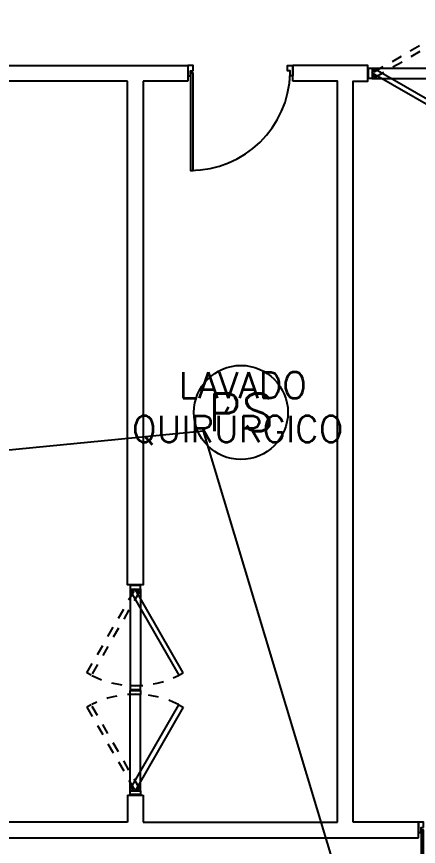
# Model space of a CAD drawing. Header units: metres. Extents: x -39 to 21688, y -24 to 9022.
# Drawn here: x 309.41 to 313.24, y 4.07 to 11.96 of the extents above; entities that cross this region are included whole.
import ezdxf
from ezdxf.enums import TextEntityAlignment as Align

# ---------------------------------------------------------------- set-up
doc = ezdxf.new("R2010")
doc.units = ezdxf.units.M
doc.header["$MEASUREMENT"] = 0
doc.linetypes.add('HIDDEN2', pattern=[4.7625, 3.175, -1.5875])
doc.linetypes.add('HIDDEN4', pattern=[0.09375, 0.0625, -0.03125])
for name, color, linetype in [('AN-TEXTO', 3, 'Continuous'), ('AR-MUROS', 6, 'Continuous'), ('AR-PUERTAS', 2, 'Continuous'), ('AR-VENTANAS', 2, 'Continuous')]:
    doc.layers.add(name, color=color, linetype=linetype)
doc.styles.add('REGULAR-2.5', font='romans.shx', dxfattribs={"height": 2.5})
doc.styles.add('ROMANS', font='romans.shx', dxfattribs={"width": 0.75})

# ---------------------------------------------------------------- blocks, each defined once
blk = doc.blocks.new('AR-PUERTA 1')
at = {"layer": 'AR-PUERTAS', "linetype": 'Continuous'}
for points in [[(0.9542, 0.0333), (0.9542, 0.9576), (0.9292, 0.9576), (0.9292, 0.0333)], [(0.0042, 0.0583), (0.0042, 0.0083), (0.0291, 0.0083), (0.0291, -0.0416), (-0.0208, -0.0416), (-0.0208, 0.0583)], [(0.9292, 0.0083), (0.9292, -0.0416), (0.9792, -0.0416), (0.9792, 0.0583), (0.9542, 0.0583), (0.9542, 0.0083)]]:
    blk.add_lwpolyline(points, close=True, dxfattribs=at)
blk.add_arc((0.9542, 0.0083), 0.9493, 89.99887, 178.49317, dxfattribs=at)
blk = doc.blocks.new('AR-PUERTA DE DOBLE BATEO')
at = {"layer": 'AR-PUERTAS', "linetype": 'HIDDEN2'}
for p, q in [((-0.05, 0.9527), (-0.05, 0.0352)), ((0.05, 0.9527), (0.05, 0.0352)), ((-0.05, -0.9648), (-0.05, -0.0473)), ((0.05, -0.9648), (0.05, -0.0473))]:
    blk.add_line(p, q, dxfattribs=at)
at = {"layer": 'AR-PUERTAS', "color": 1, "linetype": 'HIDDEN4'}
for points in [[(-0.461, 0.1581), (-0.0023, 0.9527), (0.0391, 0.9288), (-0.4197, 0.1342)], [(-0.461, -0.1703), (-0.0023, -0.9648), (0.0391, -0.941), (-0.4197, -0.1464)]]:
    blk.add_lwpolyline(points, close=True, dxfattribs=at)
at = {"layer": 'AR-PUERTAS'}
for points in [[(0.05, 0.9878), (-0.05, 0.9878), (-0.05, 0.9527), (0.05, 0.9527)], [(0.4565, 0.1581), (-0.0023, 0.9527), (-0.0436, 0.9288), (0.4151, 0.1342)], [(-0.04, 0.9878), (-0.04, 0.9939), (0.04, 0.9939), (0.04, 0.9878)], [(0.05, 0.0352), (-0.05, 0.0352), (-0.05, 0), (0.05, 0)], [(-0.04, -0.0061), (-0.04, 0), (0.04, 0), (0.04, -0.0061)], [(0.05, -0.0473), (-0.05, -0.0473), (-0.05, -0.0122), (0.05, -0.0122)], [(-0.04, -0.0061), (-0.04, -0.0122), (0.04, -0.0122), (0.04, -0.0061)], [(0.4565, -0.1703), (-0.0023, -0.9648), (-0.0436, -0.941), (0.4151, -0.1464)], [(0.05, -1), (-0.05, -1), (-0.05, -0.9648), (0.05, -0.9648)], [(-0.04, -1), (-0.04, -1.0061), (0.04, -1.0061), (0.04, -1)]]:
    blk.add_lwpolyline(points, close=True, dxfattribs=at)
at = {"layer": 'AR-PUERTAS', "color": 1, "linetype": 'HIDDEN4'}
for centre, start, end in [((-0.0023, 0.9627), 243.65227, 296.34776), ((-0.0023, -0.9748), 63.65227, 116.34776)]:
    blk.add_arc(centre, 0.9278, start, end, dxfattribs=at)
blk = doc.blocks.new('PS SENSOR')
at = {"ltscale": 8}
blk.add_circle((0, 0), 20.42, dxfattribs=at)
at = {"ltscale": 8, "style": 'ROMANS'}
blk.add_text('PS', height=16.335, dxfattribs=at).set_placement((0, 0), align=Align.MIDDLE)

msp = doc.modelspace()

# ---------------------------------------------------------------- linework, layer by layer
at = {"layer": 'AR-MUROS'}
for p, q in [((311.04059, 11.5001), (311.04059, 11.3501)), ((312.04059, 11.3501), (312.04059, 11.5001)), ((311.04059, 11.3501), (310.61559, 11.3501)), ((310.46559, 4.55729), (310.61559, 4.55729)), ((310.46559, 4.55729), (310.46559, 4.3001)), ((310.61559, 4.55729), (310.61559, 4.3001)), ((310.46559, 4.3001), (304.8467, 4.3001)), ((310.61559, 4.3001), (312.46559, 4.3001)), ((313.23608, 4.3001), (312.61559, 4.3001)), ((313.23608, 4.1501), (313.23608, 4.3001)), ((304.8467, 4.1501), (313.23608, 4.1501))]:
    msp.add_line(p, q, dxfattribs=at)
for points in [[(310.46559, 11.3501), (305.58142, 11.3501), (305.58142, 11.5001), (311.04059, 11.5001)], [(312.61559, 4.3001), (312.61559, 11.3501), (312.75574, 11.3501), (312.75574, 11.5001), (312.04059, 11.5001)], [(310.61559, 11.3501), (310.61559, 6.55729), (310.46559, 6.55729), (310.46559, 11.3501)], [(312.46559, 4.3001), (312.46559, 11.3501), (312.04059, 11.3501)]]:
    msp.add_lwpolyline(points, dxfattribs=at)
at = {"layer": 'AR-VENTANAS'}
msp.add_lwpolyline([(313.35376, 0.83265), (311.1883, 8.0196), (307.12445, 7.62392), (301.97977, 7.76853), (297.06155, 7.8328), (293.16243, 1.77004), (293.13797, 2.80232), (286.36635, 0.85615), (285.99708, 5.96139), (290.76993, 7.88098), (285.60027, 9.45388), (307.41307, 28.19689)], dxfattribs=at)

# ---------------------------------------------------------------- block references
at = {"layer": 'AR-MUROS', "rotation": 180}
for p in [(312.01977, 11.45846), (314.21526, 4.25846)]:
    msp.add_blockref('AR-PUERTA 1', p, dxfattribs=at)
at = {"layer": 'AR-PUERTAS'}
for p, rotation in [((313.76182, 11.4251), 270.0000135837768), ((310.54059, 5.56337), 1.358377682926622e-05)]:
    msp.add_blockref('AR-PUERTA DE DOBLE BATEO', p, dxfattribs=dict(at, rotation=rotation))
at = {"layer": 'AR-PUERTAS', "xscale": 0.02191086110359542, "yscale": 0.02191086110359542, "zscale": 0.02191086110359542}
msp.add_blockref('PS SENSOR', (311.54621, 8.19856), dxfattribs=at)

# ---------------------------------------------------------------- texts
at = {"layer": 'AN-TEXTO', "insert": (310.91067, 8.58294), "char_height": 0.25, "attachment_point": 1, "style": 'REGULAR-2.5'}
msp.add_mtext_dynamic_manual_height_columns('\\pi0.04342;LAVADO\\P\\pi-0.40301;QUIRÚRGICO', width=1.3606531, gutter_width=1.25, heights=[0], dxfattribs=at)

doc.saveas('drawing.dxf')
